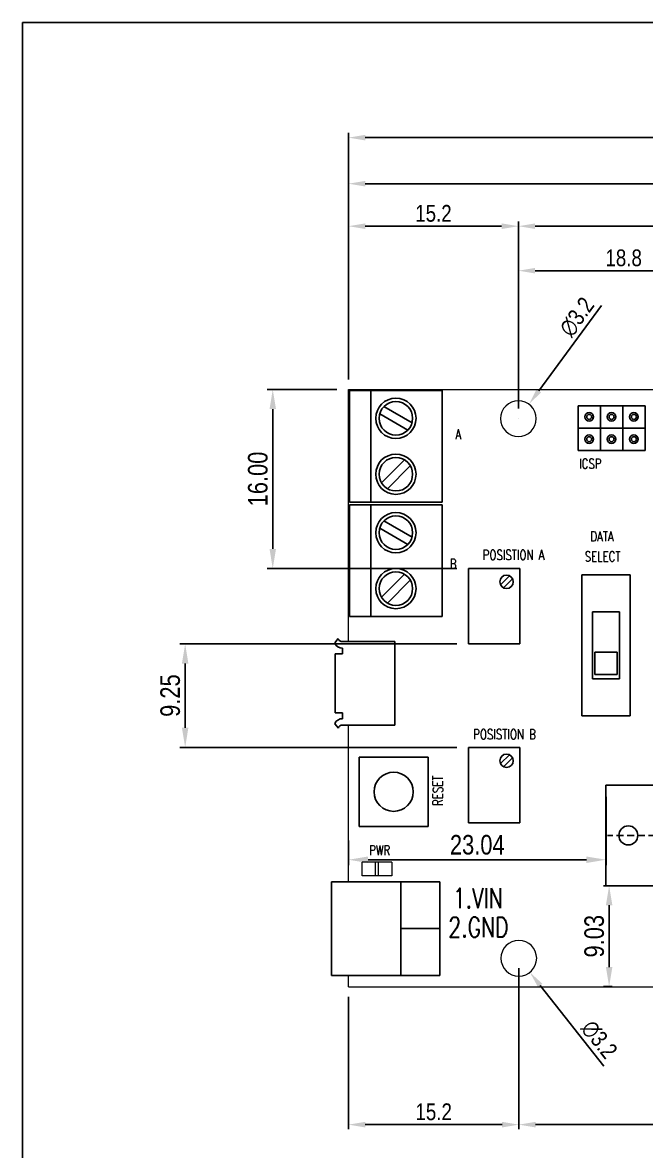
# Model space of a CAD drawing. Header units: millimetres. Extents: x 14045 to 14186, y 4775 to 4972.
# Drawn here: x 14044.9 to 14100.8, y 4871.5 to 4972.4 of the extents above; entities that cross this region are included whole.
import ezdxf

# ---------------------------------------------------------------- set-up
doc = ezdxf.new("R2010")
doc.units = ezdxf.units.MM
doc.header["$LTSCALE"] = 0.5
doc.linetypes.add('HIDDEN', pattern=[1.905, 1.27, -0.635])
for name, color, linetype in [('4', 2, 'HIDDEN'), ('PART_TOP_2DLINE_01', 4, 'Continuous'), ('TEXT_26', 254, 'Continuous')]:
    doc.layers.add(name, color=color, linetype=linetype)
doc.styles.add('USER2', font='ARIALUNI.TTF', dxfattribs={"width": 0.8})
doc.styles.add('W0$127', font='simplex', dxfattribs={"width": 0.75})
doc.styles.add('W0$254', font='simplex', dxfattribs={"width": 0.75})
doc.dimstyles.new('BASE60', dxfattribs={"dimscale": 0.6, "dimtxt": 2.5, "dimasz": 2.5, "dimexe": 0.7, "dimexo": 1.5, "dimtad": 1, "dimzin": 1, "dimdsep": 46, "dimtxsty": 'USER2', "dimcen": 0, "dimclrd": 6, "dimclre": 6, "dimclrt": 3, "dimadec": 0, "dimazin": 0, "dimtfac": 1, "dimtofl": 0, "dimtmove": 0, "dimatfit": 3, "dimfxl": 1, "dimtolj": 1, "dimtzin": 0, "dimlwe": -1, "dimarcsym": 0})
doc.dimstyles.new('BASE70', dxfattribs={"dimscale": 0.7, "dimtxt": 2.5, "dimasz": 2.5, "dimexe": 0.7, "dimexo": 1.5, "dimtad": 1, "dimzin": 1, "dimdsep": 46, "dimtxsty": 'USER2', "dimcen": 0, "dimclrd": 6, "dimclre": 6, "dimclrt": 3, "dimadec": 0, "dimazin": 0, "dimtfac": 1, "dimtofl": 0, "dimtmove": 0, "dimatfit": 3, "dimfxl": 1, "dimtolj": 1, "dimtzin": 0, "dimlwe": -1, "dimarcsym": 0})

# ---------------------------------------------------------------- blocks, each defined once
blk = doc.blocks.new('*D1')
at = {"layer": '4', "color": 6, "linetype": 'ByBlock', "transparency": 16777216}
for p, q in [((14074.11, 4940.5), (14074.11, 4958.43)), ((14140.11, 4939.2), (14140.11, 4958.43))]:
    blk.add_line(p, q, dxfattribs=at)
at = {"layer": '4', "color": 6, "linetype": 'ByBlock', "lineweight": -2, "transparency": 16777216}
blk.add_line((14075.61, 4958.01), (14138.61, 4958.01), dxfattribs=at)
at = {"layer": '4', "color": 6, "linetype": 'ByBlock', "transparency": 16777216}
for points in [[(14075.61, 4958.26), (14075.61, 4957.76), (14074.11, 4958.01)], [(14138.61, 4958.26), (14138.61, 4957.76), (14140.11, 4958.01)]]:
    blk.add_solid(points, dxfattribs=at)
at = {"layer": 'Defpoints', "color": 0, "linetype": 'ByBlock', "transparency": 16777216}
for p in [(14140.11, 4958.01), (14074.11, 4939.6), (14140.11, 4938.3)]:
    blk.add_point(p, dxfattribs=at)
at = {"layer": '4', "color": 3, "linetype": 'ByBlock', "transparency": 16777216, "insert": (14107.11, 4959.15), "char_height": 1.5, "attachment_point": 5, "style": 'USER2'}
blk.add_mtext('\\A1;66.0', dxfattribs=at)
blk = doc.blocks.new('*D2')
at = {"layer": '4', "color": 6, "linetype": 'ByBlock', "transparency": 16777216}
for p, q in [((14074.11, 4940.5), (14074.11, 4962.55)), ((14142.71, 4923.9), (14142.71, 4962.55))]:
    blk.add_line(p, q, dxfattribs=at)
at = {"layer": '4', "color": 6, "linetype": 'ByBlock', "lineweight": -2, "transparency": 16777216}
blk.add_line((14141.21, 4962.13), (14075.61, 4962.13), dxfattribs=at)
at = {"layer": '4', "color": 6, "linetype": 'ByBlock', "transparency": 16777216}
for points in [[(14075.61, 4962.38), (14075.61, 4961.88), (14074.11, 4962.13)], [(14141.21, 4962.38), (14141.21, 4961.88), (14142.71, 4962.13)]]:
    blk.add_solid(points, dxfattribs=at)
at = {"layer": 'Defpoints', "color": 0, "linetype": 'ByBlock', "transparency": 16777216}
for p in [(14074.11, 4962.13), (14074.11, 4939.6), (14142.71, 4923)]:
    blk.add_point(p, dxfattribs=at)
at = {"layer": '4', "color": 3, "linetype": 'ByBlock', "transparency": 16777216, "insert": (14108.41, 4963.27), "char_height": 1.5, "attachment_point": 5, "style": 'USER2'}
blk.add_mtext('\\A1;68.6', dxfattribs=at)
blk = doc.blocks.new('*D4')
at = {"layer": '4', "color": 6, "linetype": 'ByBlock', "transparency": 16777216}
for p, q in [((14074.11, 4940.5), (14074.11, 4954.63)), ((14089.31, 4937.9), (14089.31, 4954.63))]:
    blk.add_line(p, q, dxfattribs=at)
at = {"layer": '4', "color": 6, "linetype": 'ByBlock', "lineweight": -2, "transparency": 16777216}
blk.add_line((14075.61, 4954.21), (14087.81, 4954.21), dxfattribs=at)
at = {"layer": '4', "color": 6, "linetype": 'ByBlock', "transparency": 16777216}
for points in [[(14075.61, 4954.46), (14075.61, 4953.96), (14074.11, 4954.21)], [(14087.81, 4954.46), (14087.81, 4953.96), (14089.31, 4954.21)]]:
    blk.add_solid(points, dxfattribs=at)
at = {"layer": 'Defpoints', "color": 0, "linetype": 'ByBlock', "transparency": 16777216}
for p in [(14089.31, 4954.21), (14074.11, 4939.6), (14089.31, 4937)]:
    blk.add_point(p, dxfattribs=at)
at = {"layer": '4', "color": 3, "linetype": 'ByBlock', "transparency": 16777216, "insert": (14081.71, 4955.35), "char_height": 1.5, "attachment_point": 5, "style": 'USER2'}
blk.add_mtext('\\A1;15.2', dxfattribs=at)
blk = doc.blocks.new('*D5')
at = {"layer": '4', "color": 6, "linetype": 'ByBlock', "lineweight": -2, "transparency": 16777216}
blk.add_line((14096.74, 4947.12), (14091.14, 4939.5), dxfattribs=at)
at = {"layer": '4', "color": 6, "linetype": 'ByBlock', "transparency": 16777216}
blk.add_solid([(14090.94, 4939.64), (14091.34, 4939.35), (14090.26, 4938.29)], dxfattribs=at)
at = {"layer": 'Defpoints', "color": 0, "linetype": 'ByBlock', "transparency": 16777216}
for p in [(14090.26, 4938.29), (14088.36, 4935.71)]:
    blk.add_point(p, dxfattribs=at)
at = {"layer": '4', "color": 3, "linetype": 'ByBlock', "transparency": 16777216, "insert": (14094.55, 4946.09), "char_height": 1.5, "attachment_point": 5, "rotation": 53.7051, "style": 'USER2'}
blk.add_mtext('\\A1;∅3.2', dxfattribs=at)
blk = doc.blocks.new('*D7')
at = {"layer": '4', "color": 6, "linetype": 'ByBlock', "transparency": 16777216}
for p, q in [((14140.11, 4892.92), (14140.11, 4873.44)), ((14089.35, 4887.84), (14089.35, 4873.44))]:
    blk.add_line(p, q, dxfattribs=at)
at = {"layer": '4', "color": 6, "linetype": 'ByBlock', "lineweight": -2, "transparency": 16777216}
blk.add_line((14090.85, 4873.86), (14138.61, 4873.86), dxfattribs=at)
at = {"layer": '4', "color": 6, "linetype": 'ByBlock', "transparency": 16777216}
for points in [[(14090.85, 4874.11), (14090.85, 4873.61), (14089.35, 4873.86)], [(14138.61, 4874.11), (14138.61, 4873.61), (14140.11, 4873.86)]]:
    blk.add_solid(points, dxfattribs=at)
at = {"layer": 'Defpoints', "color": 0, "linetype": 'ByBlock', "transparency": 16777216}
for p in [(14140.11, 4893.82), (14089.35, 4888.74), (14140.11, 4873.86)]:
    blk.add_point(p, dxfattribs=at)
at = {"layer": '4', "color": 3, "linetype": 'ByBlock', "transparency": 16777216, "insert": (14114.73, 4875), "char_height": 1.5, "attachment_point": 5, "style": 'USER2'}
blk.add_mtext('\\A1;50.8', dxfattribs=at)
blk = doc.blocks.new('*D9')
at = {"layer": '4', "color": 6, "linetype": 'ByBlock', "transparency": 16777216}
for p, q in [((14089.35, 4887.84), (14089.35, 4873.44)), ((14074.11, 4885.3), (14074.11, 4873.44))]:
    blk.add_line(p, q, dxfattribs=at)
at = {"layer": '4', "color": 6, "linetype": 'ByBlock', "lineweight": -2, "transparency": 16777216}
blk.add_line((14075.61, 4873.86), (14087.85, 4873.86), dxfattribs=at)
at = {"layer": '4', "color": 6, "linetype": 'ByBlock', "transparency": 16777216}
for points in [[(14075.61, 4874.11), (14075.61, 4873.61), (14074.11, 4873.86)], [(14087.85, 4874.11), (14087.85, 4873.61), (14089.35, 4873.86)]]:
    blk.add_solid(points, dxfattribs=at)
at = {"layer": 'Defpoints', "color": 0, "linetype": 'ByBlock', "transparency": 16777216}
for p in [(14089.35, 4888.74), (14074.11, 4886.2), (14089.35, 4873.86)]:
    blk.add_point(p, dxfattribs=at)
at = {"layer": '4', "color": 3, "linetype": 'ByBlock', "transparency": 16777216, "insert": (14081.73, 4875), "char_height": 1.5, "attachment_point": 5, "style": 'USER2'}
blk.add_mtext('\\A1;15.2', dxfattribs=at)
blk = doc.blocks.new('*D10')
at = {"layer": '4', "color": 6, "linetype": 'ByBlock', "transparency": 16777216}
for p, q in [((14089.31, 4937.9), (14089.31, 4954.63)), ((14140.11, 4939.2), (14140.11, 4954.63))]:
    blk.add_line(p, q, dxfattribs=at)
at = {"layer": '4', "color": 6, "linetype": 'ByBlock', "lineweight": -2, "transparency": 16777216}
blk.add_line((14090.81, 4954.21), (14138.61, 4954.21), dxfattribs=at)
at = {"layer": '4', "color": 6, "linetype": 'ByBlock', "transparency": 16777216}
for points in [[(14090.81, 4954.46), (14090.81, 4953.96), (14089.31, 4954.21)], [(14138.61, 4954.46), (14138.61, 4953.96), (14140.11, 4954.21)]]:
    blk.add_solid(points, dxfattribs=at)
at = {"layer": 'Defpoints', "color": 0, "linetype": 'ByBlock', "transparency": 16777216}
for p in [(14140.11, 4954.21), (14140.11, 4938.3), (14089.31, 4937)]:
    blk.add_point(p, dxfattribs=at)
at = {"layer": '4', "color": 3, "linetype": 'ByBlock', "transparency": 16777216, "insert": (14114.71, 4955.35), "char_height": 1.5, "attachment_point": 5, "style": 'USER2'}
blk.add_mtext('\\A1;50.8', dxfattribs=at)
blk = doc.blocks.new('*D22')
at = {"layer": '4', "color": 6, "linetype": 'ByBlock', "transparency": 16777216}
for p, q in [((14089.31, 4937.9), (14089.31, 4950.65)), ((14108.15, 4919.13), (14108.15, 4950.65))]:
    blk.add_line(p, q, dxfattribs=at)
at = {"layer": '4', "color": 6, "linetype": 'ByBlock', "lineweight": -2, "transparency": 16777216}
blk.add_line((14106.65, 4950.23), (14090.81, 4950.23), dxfattribs=at)
at = {"layer": '4', "color": 6, "linetype": 'ByBlock', "transparency": 16777216}
for points in [[(14090.81, 4950.48), (14090.81, 4949.98), (14089.31, 4950.23)], [(14106.65, 4950.48), (14106.65, 4949.98), (14108.15, 4950.23)]]:
    blk.add_solid(points, dxfattribs=at)
at = {"layer": 'Defpoints', "color": 0, "linetype": 'ByBlock', "transparency": 16777216}
for p in [(14089.31, 4950.23), (14089.31, 4937), (14108.15, 4918.23)]:
    blk.add_point(p, dxfattribs=at)
at = {"layer": '4', "color": 3, "linetype": 'ByBlock', "transparency": 16777216, "insert": (14098.73, 4951.37), "char_height": 1.5, "attachment_point": 5, "style": 'USER2'}
blk.add_mtext('\\A1;18.8', dxfattribs=at)
blk = doc.blocks.new('*D27')
at = {"layer": '4', "color": 6, "linetype": 'ByBlock', "lineweight": -2, "transparency": 16777216}
blk.add_line((14096.95, 4879.09), (14091.27, 4886.3), dxfattribs=at)
at = {"layer": '4', "color": 6, "linetype": 'ByBlock', "transparency": 16777216}
blk.add_solid([(14091.46, 4886.46), (14091.07, 4886.15), (14090.34, 4887.48)], dxfattribs=at)
at = {"layer": 'Defpoints', "color": 0, "linetype": 'ByBlock', "transparency": 16777216}
for p in [(14088.36, 4889.99), (14090.34, 4887.48)]:
    blk.add_point(p, dxfattribs=at)
at = {"layer": '4', "color": 3, "linetype": 'ByBlock', "transparency": 16777216, "insert": (14096.54, 4881.47), "char_height": 1.5, "attachment_point": 5, "rotation": 308.2283, "style": 'USER2'}
blk.add_mtext('\\A1;∅3.2', dxfattribs=at)
blk = doc.blocks.new('*D31')
at = {"layer": '4', "color": 6, "linetype": 'ByBlock', "transparency": 16777216}
for p, q in [((14083.8, 4916.85), (14059, 4916.85)), ((14083.8, 4907.6), (14059, 4907.6))]:
    blk.add_line(p, q, dxfattribs=at)
at = {"layer": '4', "color": 6, "linetype": 'ByBlock', "lineweight": -2, "transparency": 16777216}
blk.add_line((14059.49, 4915.1), (14059.49, 4909.35), dxfattribs=at)
at = {"layer": '4', "color": 6, "linetype": 'ByBlock', "transparency": 16777216}
for points in [[(14059.2, 4915.1), (14059.78, 4915.1), (14059.49, 4916.85)], [(14059.2, 4909.35), (14059.78, 4909.35), (14059.49, 4907.6)]]:
    blk.add_solid(points, dxfattribs=at)
at = {"layer": 'Defpoints', "color": 0, "linetype": 'ByBlock', "transparency": 16777216}
for p in [(14084.85, 4916.85), (14059.49, 4907.6), (14084.85, 4907.6)]:
    blk.add_point(p, dxfattribs=at)
at = {"layer": '4', "color": 3, "linetype": 'ByBlock', "transparency": 16777216, "insert": (14058.16, 4912.23), "char_height": 1.75, "attachment_point": 5, "rotation": 90, "style": 'USER2'}
blk.add_mtext('\\A1;9.25', dxfattribs=at)
blk = doc.blocks.new('*D32')
at = {"layer": '4', "color": 6, "linetype": 'ByBlock', "transparency": 16777216}
for p, q in [((14073.06, 4939.6), (14066.84, 4939.6)), ((14083.8, 4923.6), (14066.84, 4923.6))]:
    blk.add_line(p, q, dxfattribs=at)
at = {"layer": '4', "color": 6, "linetype": 'ByBlock', "lineweight": -2, "transparency": 16777216}
blk.add_line((14067.33, 4925.35), (14067.33, 4937.85), dxfattribs=at)
at = {"layer": '4', "color": 6, "linetype": 'ByBlock', "transparency": 16777216}
for points in [[(14067.04, 4937.85), (14067.62, 4937.85), (14067.33, 4939.6)], [(14067.04, 4925.35), (14067.62, 4925.35), (14067.33, 4923.6)]]:
    blk.add_solid(points, dxfattribs=at)
at = {"layer": 'Defpoints', "color": 0, "linetype": 'ByBlock', "transparency": 16777216}
for p in [(14067.33, 4939.6), (14074.11, 4939.6), (14084.85, 4923.6)]:
    blk.add_point(p, dxfattribs=at)
at = {"layer": '4', "color": 3, "linetype": 'ByBlock', "transparency": 16777216, "insert": (14066, 4931.6), "char_height": 1.75, "attachment_point": 5, "rotation": 90, "style": 'USER2'}
blk.add_mtext('\\A1;16.00', dxfattribs=at)
blk = doc.blocks.new('*D33')
at = {"layer": '4', "color": 6, "linetype": 'ByBlock', "transparency": 16777216}
for p, q in [((14097.15, 4903.18), (14097.15, 4897.06)), ((14074.11, 4899.28), (14074.11, 4897.06))]:
    blk.add_line(p, q, dxfattribs=at)
at = {"layer": '4', "color": 6, "linetype": 'ByBlock', "lineweight": -2, "transparency": 16777216}
blk.add_line((14095.4, 4897.55), (14075.86, 4897.55), dxfattribs=at)
at = {"layer": '4', "color": 6, "linetype": 'ByBlock', "transparency": 16777216}
for points in [[(14075.86, 4897.84), (14075.86, 4897.26), (14074.11, 4897.55)], [(14095.4, 4897.84), (14095.4, 4897.26), (14097.15, 4897.55)]]:
    blk.add_solid(points, dxfattribs=at)
at = {"layer": 'Defpoints', "color": 0, "linetype": 'ByBlock', "transparency": 16777216}
for p in [(14097.15, 4904.23), (14074.11, 4900.33), (14074.11, 4897.55)]:
    blk.add_point(p, dxfattribs=at)
at = {"layer": '4', "color": 3, "linetype": 'ByBlock', "transparency": 16777216, "insert": (14085.63, 4898.88), "char_height": 1.75, "attachment_point": 5, "style": 'USER2'}
blk.add_mtext('\\A1;23.04', dxfattribs=at)
blk = doc.blocks.new('*D34')
at = {"layer": '4', "color": 6, "linetype": 'ByBlock', "transparency": 16777216}
for p, q in [((14098.85, 4895.23), (14096.94, 4895.23)), ((14097.69, 4886.2), (14096.94, 4886.2))]:
    blk.add_line(p, q, dxfattribs=at)
at = {"layer": '4', "color": 6, "linetype": 'ByBlock', "lineweight": -2, "transparency": 16777216}
blk.add_line((14097.43, 4893.48), (14097.43, 4887.95), dxfattribs=at)
at = {"layer": '4', "color": 6, "linetype": 'ByBlock', "transparency": 16777216}
for points in [[(14097.14, 4893.48), (14097.72, 4893.48), (14097.43, 4895.23)], [(14097.14, 4887.95), (14097.72, 4887.95), (14097.43, 4886.2)]]:
    blk.add_solid(points, dxfattribs=at)
at = {"layer": 'Defpoints', "color": 0, "linetype": 'ByBlock', "transparency": 16777216}
for p in [(14099.9, 4895.23), (14097.43, 4886.2), (14098.74, 4886.2)]:
    blk.add_point(p, dxfattribs=at)
at = {"layer": '4', "color": 3, "linetype": 'ByBlock', "transparency": 16777216, "insert": (14096.1, 4890.71), "char_height": 1.75, "attachment_point": 5, "rotation": 90, "style": 'USER2'}
blk.add_mtext('\\A1;9.03', dxfattribs=at)

msp = doc.modelspace()

# ---------------------------------------------------------------- linework, layer by layer
at = {"color": 7, "linetype": 'Continuous', "lineweight": 15}
for p, q in [((14074.108, 4917.078), (14074.108, 4939.598)), ((14074.108, 4939.598), (14138.808, 4939.598)), ((14090.063, 4938.429), (14090.063, 4938.429)), ((14089.348, 4936.998), (14089.349, 4936.998)), ((14089.348, 4936.998), (14089.349, 4936.998)), ((14074.108, 4895.588), (14074.108, 4909.578)), ((14077.973, 4897.343), (14075.323, 4897.343)), ((14075.323, 4896.113), (14075.323, 4897.343)), ((14076.498, 4897.278), (14076.498, 4896.178)), ((14076.798, 4896.178), (14076.798, 4897.278)), ((14077.973, 4897.343), (14077.973, 4896.113)), ((14077.973, 4896.113), (14075.323, 4896.113)), ((14074.108, 4886.198), (14074.108, 4887.188)), ((14074.108, 4886.198), (14140.108, 4886.198))]:
    msp.add_line(p, q, dxfattribs=at)
for centre, start, end in [((14089.308, 4936.998), 0, 180), ((14089.308, 4936.998), 180, 0), ((14089.348, 4888.738), 0, 180), ((14089.348, 4888.738), 180, 0)]:
    msp.add_arc(centre, 1.6, start, end, dxfattribs=at)
for centre, radius, start, end in [((14095.648, 4937.158), 0.381, 0, 180), ((14095.648, 4937.158), 0.381, 0, 180), ((14095.648, 4937.158), 0.381, 0, 180), ((14095.648, 4937.158), 0.381, 180, 0), ((14095.648, 4937.158), 0.381, 180, 0), ((14095.648, 4937.158), 0.381, 180, 0), ((14095.648, 4937.158), 0.222, 90, 270), ((14095.648, 4937.158), 0.222, 90, 270), ((14095.648, 4937.158), 0.222, 270, 90), ((14095.648, 4937.158), 0.222, 270, 90), ((14097.648, 4937.158), 0.381, 0, 180), ((14097.648, 4937.158), 0.381, 0, 180), ((14097.648, 4937.158), 0.381, 0, 180), ((14097.648, 4937.158), 0.381, 180, 0), ((14097.648, 4937.158), 0.381, 180, 0), ((14097.648, 4937.158), 0.381, 180, 0), ((14097.648, 4937.158), 0.222, 90, 270), ((14097.648, 4937.158), 0.222, 90, 270), ((14097.648, 4937.158), 0.222, 270, 90), ((14097.648, 4937.158), 0.222, 270, 90), ((14099.648, 4937.158), 0.381, 0, 180), ((14099.648, 4937.158), 0.381, 0, 180), ((14099.648, 4937.158), 0.381, 0, 180), ((14099.648, 4937.158), 0.381, 180, 0), ((14099.648, 4937.158), 0.381, 180, 0), ((14099.648, 4937.158), 0.381, 180, 0), ((14099.648, 4937.158), 0.222, 90, 270), ((14099.648, 4937.158), 0.222, 90, 270), ((14099.648, 4937.158), 0.222, 270, 90), ((14099.648, 4937.158), 0.222, 270, 90), ((14095.648, 4935.158), 0.381, 0, 180), ((14095.648, 4935.158), 0.381, 0, 180), ((14095.648, 4935.158), 0.381, 0, 180), ((14095.648, 4935.158), 0.381, 180, 0), ((14095.648, 4935.158), 0.381, 180, 0), ((14095.648, 4935.158), 0.381, 180, 0), ((14095.648, 4935.158), 0.222, 90, 270), ((14095.648, 4935.158), 0.222, 90, 270), ((14095.648, 4935.158), 0.222, 270, 90), ((14095.648, 4935.158), 0.222, 270, 90), ((14097.648, 4935.158), 0.381, 0, 180), ((14097.648, 4935.158), 0.381, 0, 180), ((14097.648, 4935.158), 0.381, 0, 180), ((14097.648, 4935.158), 0.381, 180, 0), ((14097.648, 4935.158), 0.381, 180, 0), ((14097.648, 4935.158), 0.381, 180, 0), ((14097.648, 4935.158), 0.222, 90, 270), ((14097.648, 4935.158), 0.222, 90, 270), ((14097.648, 4935.158), 0.222, 270, 90), ((14097.648, 4935.158), 0.222, 270, 90), ((14099.648, 4935.158), 0.381, 0, 180), ((14099.648, 4935.158), 0.381, 0, 180), ((14099.648, 4935.158), 0.381, 0, 180), ((14099.648, 4935.158), 0.381, 180, 0), ((14099.648, 4935.158), 0.381, 180, 0), ((14099.648, 4935.158), 0.381, 180, 0), ((14099.648, 4935.158), 0.222, 90, 270), ((14099.648, 4935.158), 0.222, 90, 270), ((14099.648, 4935.158), 0.222, 270, 90), ((14099.648, 4935.158), 0.222, 270, 90)]:
    msp.add_arc(centre, radius, start, end)
at = {"layer": '4', "color": 6, "linetype": 'ByBlock'}
for p, q in [((14077.278, 4938.079), (14079.793, 4936.626)), ((14076.903, 4937.429), (14079.418, 4935.977)), ((14077.056, 4931.266), (14079.11, 4933.32)), ((14077.586, 4930.736), (14079.64, 4932.79)), ((14077.278, 4927.849), (14079.793, 4926.396)), ((14076.903, 4927.199), (14079.418, 4925.747)), ((14077.056, 4921.036), (14079.11, 4923.09)), ((14077.586, 4920.506), (14079.64, 4922.56))]:
    msp.add_line(p, q, dxfattribs=at)
at = {"layer": '4', "color": 2, "linetype": 'HIDDEN'}
msp.add_line((14130.148, 4899.728), (14097.273, 4899.728), dxfattribs=at)
at = {"layer": '4', "color": 6, "linetype": 'ByBlock'}
msp.add_lwpolyline([(14044.941, 4972.42), (14185.586, 4972.42), (14185.586, 4785.937), (14044.941, 4785.937)], close=True, dxfattribs=at)
for centre, radius in [((14078.348, 4937.028), 1.8), ((14078.348, 4937.028), 1.5), ((14078.348, 4932.028), 1.8), ((14078.348, 4932.028), 1.5), ((14078.348, 4926.798), 1.8), ((14078.348, 4926.798), 1.5), ((14078.348, 4921.798), 1.8), ((14078.348, 4921.798), 1.5)]:
    msp.add_circle(centre, radius, dxfattribs=at)
at = {"layer": 'PART_TOP_2DLINE_01'}
for p, q in [((14074.198, 4939.528), (14074.198, 4929.528)), ((14082.498, 4939.528), (14074.198, 4939.528)), ((14076.098, 4939.528), (14076.098, 4929.528)), ((14082.498, 4929.528), (14082.498, 4939.528)), ((14094.648, 4934.158), (14094.648, 4938.158)), ((14094.648, 4938.158), (14100.648, 4938.158)), ((14096.648, 4934.158), (14096.648, 4938.158)), ((14098.648, 4938.158), (14098.648, 4934.158)), ((14100.648, 4938.158), (14100.648, 4934.158)), ((14094.648, 4936.158), (14100.648, 4936.158)), ((14100.648, 4934.158), (14094.648, 4934.158)), ((14074.198, 4929.528), (14082.498, 4929.528)), ((14074.198, 4929.298), (14074.198, 4919.298)), ((14082.498, 4929.298), (14074.198, 4929.298)), ((14076.098, 4929.298), (14076.098, 4919.298)), ((14082.498, 4919.298), (14082.498, 4929.298)), ((14089.448, 4923.603), (14084.848, 4923.603)), ((14084.848, 4923.603), (14084.848, 4916.853)), ((14087.707, 4922.144), (14088.507, 4922.944)), ((14087.989, 4921.861), (14088.789, 4922.661)), ((14089.448, 4916.853), (14089.448, 4923.603)), ((14099.298, 4923.028), (14094.998, 4923.028)), ((14094.998, 4910.428), (14094.998, 4923.028)), ((14099.298, 4910.428), (14099.298, 4923.028)), ((14098.348, 4919.728), (14095.948, 4919.728)), ((14095.948, 4919.728), (14095.948, 4913.728)), ((14098.348, 4919.728), (14098.348, 4913.728)), ((14074.198, 4919.298), (14082.498, 4919.298)), ((14073.196, 4917.341), (14072.876, 4916.946)), ((14073.573, 4917.078), (14074.273, 4917.078)), ((14074.273, 4917.078), (14078.263, 4917.078)), ((14078.263, 4909.578), (14078.263, 4917.078)), ((14084.848, 4916.853), (14089.448, 4916.853)), ((14072.913, 4910.683), (14072.913, 4915.963)), ((14072.913, 4915.963), (14073.578, 4915.963)), ((14073.578, 4915.963), (14073.578, 4916.458)), ((14098.148, 4916.128), (14096.148, 4916.128)), ((14096.148, 4916.128), (14096.148, 4914.128)), ((14098.148, 4916.128), (14098.148, 4914.128)), ((14098.348, 4913.728), (14095.948, 4913.728)), ((14098.148, 4914.128), (14096.148, 4914.128)), ((14073.573, 4910.683), (14072.913, 4910.683)), ((14073.573, 4910.163), (14073.573, 4910.683)), ((14073.198, 4909.308), (14072.878, 4909.703)), ((14073.573, 4909.578), (14074.273, 4909.578)), ((14074.273, 4909.578), (14078.263, 4909.578)), ((14094.998, 4910.428), (14099.298, 4910.428)), ((14089.448, 4907.603), (14084.848, 4907.603)), ((14084.848, 4907.603), (14084.848, 4900.853)), ((14089.448, 4900.853), (14089.448, 4907.603)), ((14081.248, 4906.728), (14075.048, 4906.728)), ((14075.048, 4906.728), (14075.048, 4900.528)), ((14081.248, 4900.528), (14081.248, 4906.728)), ((14087.707, 4906.144), (14088.507, 4906.944)), ((14087.989, 4905.861), (14088.789, 4906.661)), ((14097.148, 4904.228), (14132.148, 4904.228)), ((14097.148, 4895.228), (14097.148, 4904.228)), ((14075.048, 4900.528), (14081.248, 4900.528)), ((14084.848, 4900.853), (14089.448, 4900.853)), ((14072.588, 4895.588), (14072.588, 4887.188)), ((14082.288, 4895.588), (14072.588, 4895.588)), ((14078.788, 4895.588), (14078.788, 4887.188)), ((14082.288, 4887.188), (14082.288, 4895.588)), ((14132.148, 4895.228), (14097.148, 4895.228)), ((14082.288, 4891.388), (14078.788, 4891.388)), ((14072.588, 4887.188), (14082.288, 4887.188))]:
    msp.add_line(p, q, dxfattribs=at)
msp.add_circle((14099.148, 4899.728), 0.85, dxfattribs=at)
for centre, radius, start, end in [((14088.248, 4922.403), 0.6, 90, 270), ((14088.248, 4922.403), 0.6, 270, 90), ((14073.534, 4917.185), 0.701, 200.0006, 273.0006), ((14073.508, 4917.383), 0.319, 191.30993, 281.30993), ((14073.536, 4909.463), 0.701, 86.9994, 159.9994), ((14073.511, 4909.265), 0.319, 78.69007, 168.69007), ((14088.248, 4906.403), 0.6, 90, 270), ((14088.248, 4906.403), 0.6, 270, 90), ((14078.148, 4903.628), 1.75, 90, 270), ((14078.148, 4903.628), 1.75, 270, 90)]:
    msp.add_arc(centre, radius, start, end, dxfattribs=at)

# ---------------------------------------------------------------- texts
at = {"layer": 'TEXT_26', "width": 0.75}
for s, height, style, p in [('A', 0.889, 'W0$127', (14083.678, 4935.178)), ('ICSP', 0.889, 'W0$127', (14094.748, 4932.528)), ('DATA', 0.889, 'W0$127', (14095.748, 4926.028)), ('POSISTION A', 0.889, 'W0$127', (14086.118, 4924.368)), ('SELECT', 0.889, 'W0$127', (14095.248, 4924.228)), ('B', 0.889, 'W0$127', (14083.178, 4923.568)), ('POSISTION B', 0.889, 'W0$127', (14085.268, 4908.324)), ('PWR', 0.889, 'W0$127', (14075.957, 4897.945)), ('1.VIN', 1.778, 'W0$254', (14083.448, 4893.228)), ('2.GND', 1.778, 'W0$254', (14083.048, 4890.628))]:
    msp.add_text(s, height=height, dxfattribs=dict(at, style=style)).set_placement(p)
at = {"layer": 'TEXT_26', "style": 'W0$127', "width": 0.75}
msp.add_text('RESET', height=0.889, rotation=90, dxfattribs=at).set_placement((14082.547, 4902.373))

# ---------------------------------------------------------------- dimensions: what is measured, and where the dimension line sits
at = {"layer": '4', "color": 6, "linetype": 'ByBlock'}
for base, p1, p2, picture, middle in [((14074.108, 4962.132), (14142.708, 4922.998), (14074.108, 4939.598), '*D2', (14108.408, 4962.132)), ((14089.308, 4954.211), (14074.108, 4939.598), (14089.308, 4936.998), '*D4', (14081.708, 4954.211))]:
    dim = msp.add_linear_dim(base=base, p1=p1, p2=p2, dimstyle='BASE60', override={"dimdec": 1, "dimarcsym": 1}, dxfattribs=at)
    dim.commit()
    dim.dimension.update_dxf_attribs({"geometry": picture, "text_midpoint": middle, "dimtype": 128})
for base, p1, p2, dimstyle, override, picture, middle in [((14140.108, 4958.013), (14074.108, 4939.598), (14140.108, 4938.298), 'BASE60', {"dimdec": 1, "dimarcsym": 1}, '*D1', (14107.108, 4959.154)), ((14140.108, 4954.211), (14089.308, 4936.998), (14140.108, 4938.298), 'BASE60', {"dimdec": 1, "dimarcsym": 1}, '*D10', (14114.708, 4955.352)), ((14089.308, 4950.233), (14108.148, 4918.228), (14089.308, 4936.998), 'BASE60', {"dimdec": 1, "dimarcsym": 1}, '*D22', (14098.728, 4951.374)), ((14074.108, 4897.553), (14097.148, 4904.228), (14074.108, 4900.334), 'BASE70', {"dimarcsym": 1}, '*D33', (14085.628, 4898.884)), ((14140.108, 4873.856), (14089.348, 4888.738), (14140.108, 4893.818), 'BASE60', {"dimdec": 1, "dimarcsym": 1}, '*D7', (14114.728, 4874.997)), ((14089.348, 4873.856), (14074.108, 4886.198), (14089.348, 4888.738), 'BASE60', {"dimdec": 1, "dimarcsym": 1}, '*D9', (14081.728, 4874.997))]:
    dim = msp.add_linear_dim(base=base, p1=p1, p2=p2, dimstyle=dimstyle, override=override, dxfattribs=at)
    dim.commit()
    dim.dimension.update_dxf_attribs({"geometry": picture, "text_midpoint": middle})
for p1, p2, picture, middle in [((14088.361, 4935.708), (14090.255, 4938.287), '*D5', (14095.484, 4945.407)), ((14088.358, 4889.995), (14090.338, 4887.481), '*D27', (14095.633, 4880.759))]:
    dim = msp.add_diameter_dim_2p(p1=p1, p2=p2, dimstyle='BASE60', override={"dimdec": 1, "dimarcsym": 1}, dxfattribs=at)
    dim.commit()
    dim.dimension.update_dxf_attribs({"geometry": picture, "text_midpoint": middle, "dimtype": 131})
for base, p1, p2, picture, middle in [((14067.331413314, 4939.597876683), (14084.848078182, 4923.602876683), (14074.108078182, 4939.597876683), '*D32', (14065.999813723, 4931.600376683)), ((14059.492, 4907.603), (14084.848, 4916.853), (14084.848, 4907.603), '*D31', (14058.161, 4912.228)), ((14097.427, 4886.198), (14099.901, 4895.228), (14098.741, 4886.198), '*D34', (14096.095, 4890.713))]:
    dim = msp.add_linear_dim(base=base, p1=p1, p2=p2, angle=90, dimstyle='BASE70', override={"dimarcsym": 1}, dxfattribs=at)
    dim.commit()
    dim.dimension.update_dxf_attribs({"geometry": picture, "text_midpoint": middle})

doc.saveas('drawing.dxf')
